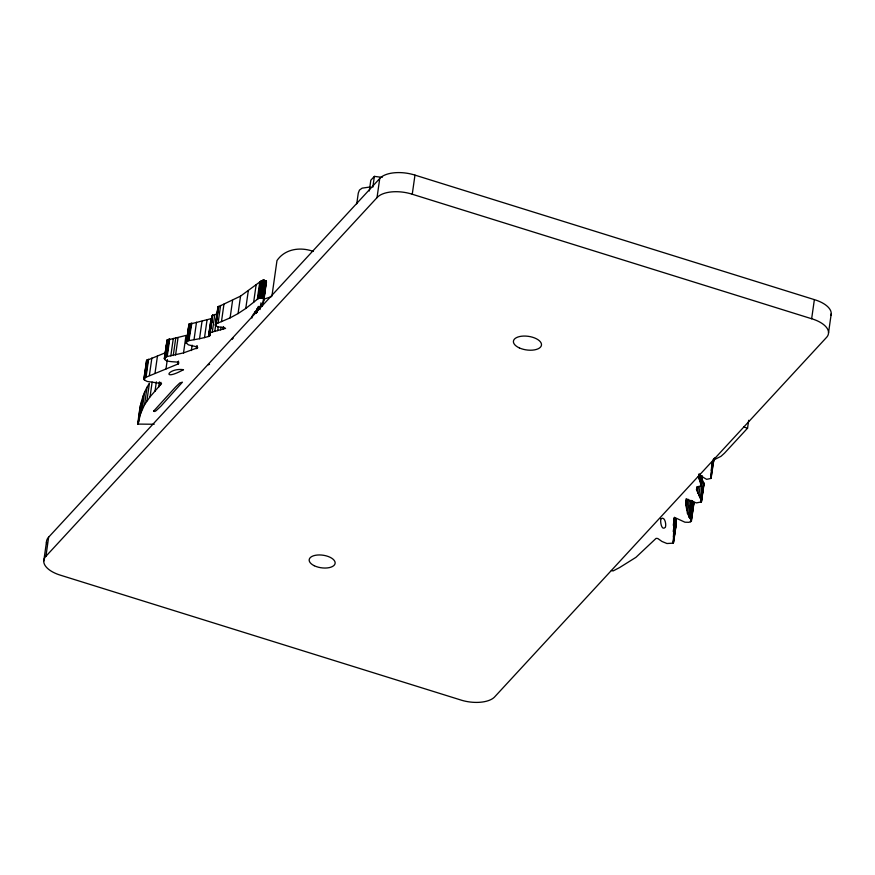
<?xml version="1.0" encoding="UTF-8"?>
<svg xmlns="http://www.w3.org/2000/svg" width="875" height="875" viewBox="0 0 875 875"><rect width="100%" height="100%" fill="white"/><g stroke="black" fill="none" stroke-linecap="round" stroke-linejoin="round"><path stroke-width="1.31" d="M673.466 536.648L675.948 519.181L676.069 525.109L673.302 543.08L674.056 517.989L676.047 518.109L684.939 522.2L689.041 522.32L691.458 521.008L687.509 513.57L685.978 505.641L686.033 500.358L687.903 499.942L696.434 502.906L701.378 501.9L701.422 500.434L696.522 489.672L696.784 487.714L701.17 485.559L698.491 476.405L700.295 475.672L706.661 479.336L710.795 478.472L712.261 462.175M217.284 313.895L212.505 315.241L212.297 316.28M164.369 358.192L166.327 356.705L183.52 352.898L186.003 335.442L167.147 340.091L164.369 358.192C164.237 363.803 183.411 360.216 177.866 364.055L144.025 378.066L144.298 379.936L147.197 381.456L161.547 383.523L150.041 396.823L144.539 404.742L140.722 413.295L137.955 423.959M701.509 501.583L704.058 483.667L701.269 478.264M232.039 339.391L233.166 338.253M43.75 561.148L46.473 542.03M45.916 556.292L377.027 197.63A26.698 12.95 8.1 0 1 412.256 194.239L811.65 318.741A26.534 12.862 8.1 0 1 826.284 337.673L495.173 696.336A26.031 12.622 8.1 0 1 459.944 699.727L60.55 575.225A26.786 12.983 8.1 0 1 45.916 556.292L48.639 537.173L379.739 178.511A26.698 12.95 8.1 0 1 414.969 175.12L814.373 299.633A26.534 12.862 8.1 0 1 830.966 315.416M143.839 379.028L146.617 360.467L166.02 352.483M144.145 378.066L146.737 360.336M137.889 423.62C139.289 409.73 141.378 395.227 149.395 383.392L146.902 400.859M144.364 378.438L146.869 360.216M138.053 424.047L140.438 405.147M144.484 378.591L144.867 375.911M146.213 366.505L146.584 363.825M154.186 424.255L138.239 424.091L138.633 420.022M139.147 417.375L140.361 407.936M144.441 380.089L147.241 359.942M138.239 424.091L138.622 421.411M139.245 417.966L141.739 400.509M145.162 377.136L147.645 359.68M145.611 376.895L148.094 359.439M140.722 413.295L143.205 395.828M146.103 376.677L148.586 359.22M142.122 409.719L144.605 392.262M144.539 404.742L147.022 387.275M149.384 375.462L151.867 358.006M150.041 396.823L152.141 382.058M154.984 373.406L157.467 355.95M155.017 391.245L156.352 381.85M158.659 387.242L159.425 381.872M160.508 385.033L160.891 382.342M164.434 358.761L167.059 340.2M164.511 358.947L167.256 339.981M164.62 359.133L167.519 339.784M165.189 357.153L167.672 339.697M165.539 356.989L168.033 339.533M165.922 356.836L168.405 339.38M166.327 356.705L168.809 339.248M166.753 356.584L169.247 339.128M167.202 356.486L169.695 339.03M165.977 368.955L167.322 359.548M170.811 355.917L173.305 338.45M173.261 355.534L175.744 338.078M175.58 355.031L178.062 337.564M177.866 364.055L178.248 361.364M178.15 363.923L178.533 361.244M183.52 352.898L197.772 347.725L196.634 346.795L188.388 344.837L186.266 342.978L188.912 324.363L212.198 318.38M186.331 343.153L189 324.253M186.43 343.328L189.241 324.067M186.211 342.803L189.372 323.98M186.889 341.436L189.525 323.892M187.042 341.348L189.941 323.695M187.447 341.163L190.378 323.52M187.895 340.988L190.848 323.367M188.366 340.823L191.341 323.225M188.858 340.692L191.855 323.105M191.373 350.547L192.139 345.177M189.372 340.572L194.02 339.708L196.503 322.252M196.35 348.698L196.722 346.008M196.809 348.469L197.192 345.789M194.02 339.708L199.533 338.723L202.027 321.256M199.533 338.723L204.52 337.586L207.014 320.13M204.52 337.586L208.491 336.492L210.984 319.025M208.491 336.492L211.225 318.948M208.742 336.405L211.455 318.85M208.972 336.306L212.242 315.558M209.191 336.208L212.461 315.262M209.387 336.098L212.625 315.186M209.562 335.978L212.691 315.164M209.923 335.606L210.492 332.303M210.941 328.792L211.367 326.003M211.827 322.897L212.275 319.386M209.989 335.508L209.825 332.861L212.297 332.03L214.78 314.573M212.297 332.03L225.564 328.387L224.022 327.502L217.798 326.911L215.359 325.238L217.984 306.906L240.548 296.122L261.188 280.962L263.616 280.317L265.989 281.039L266.514 282.209L265.497 284.123M215.425 325.38L217.984 306.906M215.512 325.511L218.247 306.688M214.802 331.352L216.573 318.938M216.902 316.586L217.525 312.222M215.283 324.953L216.048 323.936L218.531 306.48M216.048 323.936L218.859 306.283M216.377 323.75L218.105 322.93L220.588 305.473M217.711 330.619L218.291 326.594M218.105 322.93L221.473 321.606L223.956 304.15M220.62 329.897L221.003 327.206M223.114 329.241L223.486 326.55M221.473 321.606L230.103 317.887L232.586 300.42M230.103 317.887L238.066 313.578L240.548 296.122M238.066 313.578L245.777 308.459L248.259 291.003M245.777 308.459L253.652 302.258L256.134 284.802M253.652 302.258L257.305 299.305L259.788 281.848M256.014 313.261L256.397 310.581M257.305 299.305L257.961 298.845L260.444 281.389M256.145 312.539L256.681 309.498M256.298 313.184L256.867 309.148M256.539 312.856L257.108 308.831M256.834 312.55L257.403 308.525M257.961 298.845L258.705 298.43L261.188 280.962M257.173 312.266L257.939 306.895M257.753 310.658L258.136 307.967M258.705 298.43L259.525 298.047L262.008 280.591M259.525 298.047L262.314 280.481M258.191 310.406L258.759 306.37M259.678 297.992L262.489 280.438M259.995 297.894L262.653 280.394M260.17 297.861L262.839 280.372M260.356 297.828L263.025 280.339M260.542 297.806L263.222 280.328M260.728 297.784L263.419 280.317M260.925 297.784L263.616 280.317M261.133 297.784L263.812 280.328M261.33 297.784L263.977 280.339M260.028 309.531L260.98 302.816M261.494 297.795L264.141 280.361M251.934 318.062C250.184 313.841 270.616 299.731 261.822 297.839L264.305 280.383M261.975 297.861L264.469 280.405M262.139 297.894L264.622 280.438M262.292 297.938L264.786 280.481M262.598 298.025L264.939 280.525M262.741 298.08L265.223 280.623M262.883 298.134L265.366 280.678M263.014 298.2L265.497 280.733M263.277 298.331L265.628 280.798M263.397 298.408L265.88 280.952M262.412 306.075L263.364 299.359L271.458 296.625M263.605 298.583L265.989 281.039M263.78 298.758L266.186 281.203M263.9 298.933L266.328 281.389M263.944 299.983L266.427 281.575M271.917 296.144L276.981 260.564C285.086 248.653 300.65 246.772 313.348 251.431M356.748 203.82L358.28 193.08L359.472 190.072L362.119 188.147L370.07 186.998M369.283 190.991L370.814 180.239L374.38 176.378L382.189 177.384M372.848 187.119L374.38 176.378M377.027 197.63L379.739 178.511M412.256 194.239L414.969 175.12M673.312 525.295L674.461 517.245M673.247 531.519L675.161 518.087M673.225 541.888L676.091 521.445M611.373 570.555L613.123 570.927L619.609 567.558L635.917 557.353L656.075 538.366L657.803 538.519L661.938 541.45L666.947 543.517L673.181 543.156L676.112 523.436M673.575 542.653L676.069 525.109M685.716 502.064L686.12 498.794M685.978 505.641L686.941 498.925M686.602 509.983L688.133 499.242M687.509 513.57L689.413 500.15M688.625 516.392L690.911 500.27M688.866 516.841L691.162 500.719M689.172 517.278L691.469 501.167M689.533 517.716L691.83 501.605M689.959 518.142L692.442 500.686M690.616 518.809L693.098 501.353M690.572 521.773L690.955 519.094M690.802 521.642L693.667 502.042L693.503 504.033M691.009 521.489L693.809 502.239M691.195 521.336L693.919 502.447M691.392 521.117L693.995 502.655M696.522 489.672L696.905 486.992M698.512 476.93L698.863 474.064M696.73 490.602L697.309 486.566M698.852 478.166L699.42 474.141M699.344 479.642L700.109 474.272M697.583 493.073L698.545 486.358M699.945 481.239L700.711 475.869M698.786 495.72L700.131 486.325M700.536 482.814L701.488 476.098M700.93 484.247L702.078 476.186M702.067 477.892L700.919 485.953L702.505 476.022M700.186 498.148L702.669 480.692M702.111 493.008L702.494 490.328M701.225 500.916L701.794 496.891M702.177 494.2L702.745 490.175M703.008 487.561L704.047 483.897M701.225 502.086L703.905 482.967M701.312 501.998L703.981 483.208M711.211 470.488L712.348 462.427M710.938 476.011L713.234 460.031M710.981 477.127L711.364 474.436M711.747 471.756L712.327 467.72M712.709 465.041L713.661 458.489M710.981 478.22L713.278 462.109M711.145 477.969L713.989 458.653L713.628 460.513M713.18 460.206L720.945 456.345L724.5 453.162L747.556 428.181L748.683 420.284M811.65 318.741L814.373 299.633M828.527 332.817L831.25 313.709M166.884 340.561L167.53 342.147M711.495 467.545L715.006 457.636M676.036 525.284L675.172 525.886M217.831 307.114L218.345 308.459M188.836 324.472L188.912 325.861M146.508 360.609L146.541 362.141M254.548 312.036L257.075 311.205M209.53 364.219L208.392 364.842M743.695 426.978L747.556 428.181M46.681 543.802A26.786 12.983 8.1 0 1 48.639 537.173M153.705 411.097L154.711 411.523L156.1 410.714L160.858 406.23L182.427 382.178L179.834 382.944L175.558 387.045L153.716 411.053M183.477 369.688C160.825 382.091 167.781 367.533 183.477 369.688M661.062 518.744C659.892 520.406 661.336 531.464 665.372 527.319C666.531 524.311 664.748 516.097 661.084 518.656M314.245 565.72A13.103 6.355 8.1 0 0 335.048 563.719A13.103 6.355 8.1 0 0 317.166 555.045A13.103 6.355 8.1 0 0 314.245 565.72M519.367 347.922A14.164 6.869 8.1 0 0 541.45 345.264A14.164 6.869 8.1 0 0 521.522 336.219A14.164 6.869 8.1 0 0 519.367 347.922"/></g></svg>
